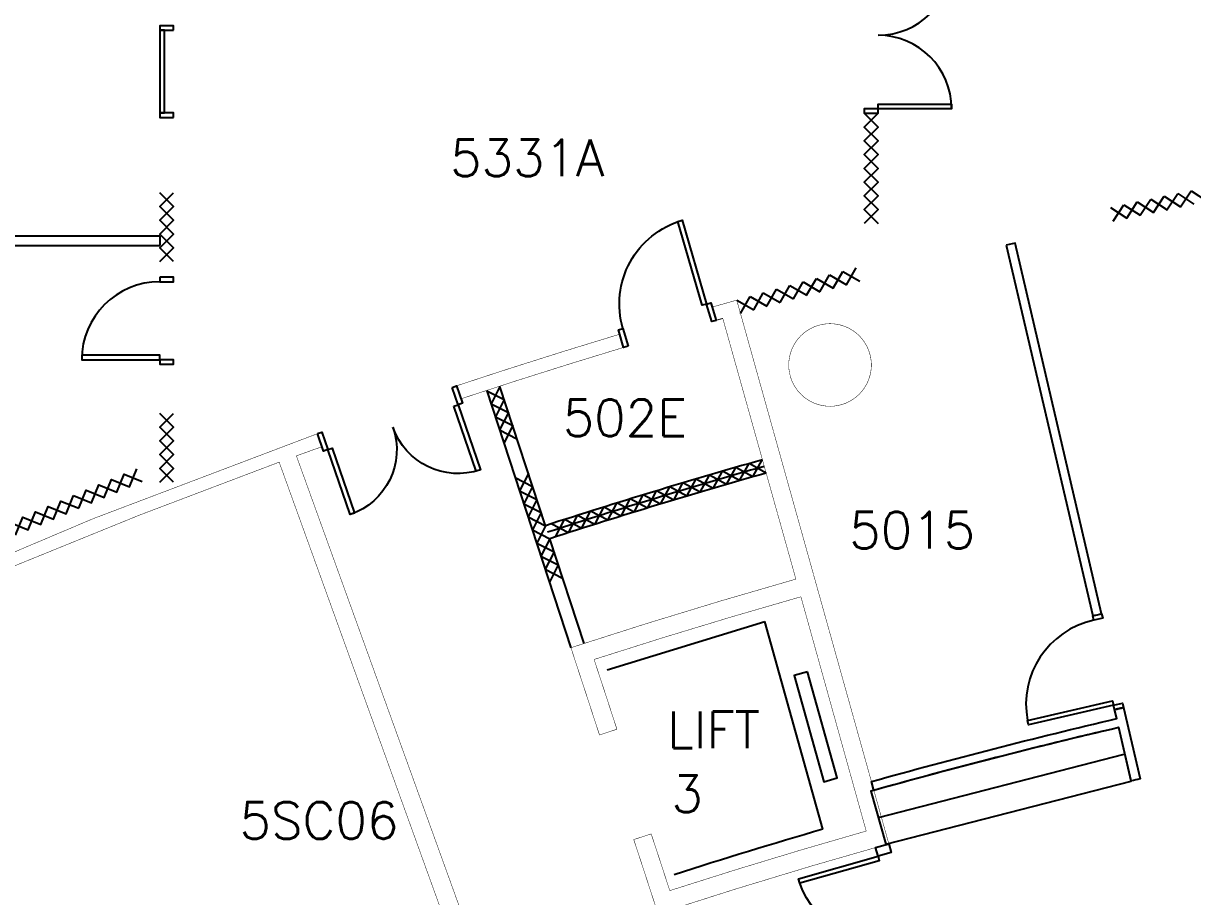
# Model space of a CAD drawing. Extents: x -68523 to 336700, y -113452 to 119396.
# Drawn here: x -26310 to -13574, y -28944 to -19430 of the extents above; entities that cross this region are included whole.
import ezdxf

# ---------------------------------------------------------------- set-up
doc = ezdxf.new("R2010")
doc.units = 0
doc.header["$LTSCALE"] = 1000
doc.header["$MEASUREMENT"] = 0
doc.linetypes.add('DASH', pattern=[0.35, 0.25, -0.1])
doc.layers.get('0').update_dxf_attribs({"linetype": 'CONTINUOUS'})
for name, color, linetype in [('05 - DOOR', 1, 'CONTINUOUS'), ('05 - PARTITION', 14, 'CONTINUOUS'), ('06 - FIXTURE', 8, 'CONTINUOUS'), ('s4144a$0$11', 14, 'CONTINUOUS'), ('s4144a$0$17', 14, 'CONTINUOUS'), ('s4144a$0$22', 7, 'CONTINUOUS'), ('s4144a$0$30', 7, 'CONTINUOUS'), ('s4144a$0$42', 7, 'CONTINUOUS'), ('s4144a$0$6', 7, 'CONTINUOUS'), ('s4144a$0$ROOM-NO', 4, 'CONTINUOUS')]:
    doc.layers.add(name, color=color, linetype=linetype)
doc.styles.add('s4144a$0$STANDARD', font='SIMPLEX')

# ---------------------------------------------------------------- blocks, each defined once
blk = doc.blocks.new('s4144a$0$D1600A')
at = {"layer": 's4144a$0$30', "color": 2, "linetype": 'Continuous'}
blk.add_line((0.8001, 0.2001), (0.8001, 0.277), dxfattribs=at)
for points in [[(0.05, 0.2), (0.1, 0.2), (0.1, 0.95), (0.05, 0.95)], [(1.5, 0.2), (1.55, 0.2001), (1.55, 0.95), (1.5, 0.95)], [(0, 0), (0.05, -0.0001), (0.05, 0.2), (0, 0.2001)], [(1.55, 0), (1.6, 0), (1.6, 0.2), (1.55, 0.2001)]]:
    blk.add_lwpolyline(points, close=True, dxfattribs=at)
for centre, radius, start, end in [((0.05, 0.200001), 0.750102, 0.007669, 90.000031), ((1.550005, 0.200002), 0.750002, 90.000036, 179.992394)]:
    blk.add_arc(centre, radius, start, end, dxfattribs=at)
blk = doc.blocks.new('s4144a$0$D1050A')
at = {"layer": 's4144a$0$30', "color": 14, "linetype": 'Continuous'}
for points in [[(0.05, 0.2), (0.1, 0.2), (0.1, 1.15), (0.05, 1.15)], [(0, 0), (0.05, 0), (0.05, 0.2), (0, 0.2)], [(1, 0), (1.05, 0), (1.05, 0.2), (1, 0.2)]]:
    blk.add_lwpolyline(points, close=True, dxfattribs=at)
blk.add_arc((0.05, 0.2), 0.95, 0, 90, dxfattribs=at)
blk = doc.blocks.new('s4144a$0$DB1600')
at = {"layer": 's4144a$0$30', "color": 5, "linetype": 'Continuous'}
for points in [[(0.1, 0.15), (0.1501, 0.15), (0.15, 1.05), (0.1, 1.05)], [(1.5, 0.15), (1.45, 0.15), (1.45, 0.65), (1.5, 0.65)], [(0, 0), (0.1, 0), (0.1, 0.15), (0, 0.15)], [(1.5, 0), (1.6, 0.0001), (1.6, 0.15), (1.5, 0.15)]]:
    blk.add_lwpolyline(points, close=True, dxfattribs=at)
for centre, radius, start, end in [((0.1, 0.15), 0.900002, 0.000003, 86.820172), ((1.500003, 0.15), 0.500001, 95.739172, 179.999997)]:
    blk.add_arc(centre, radius, start, end, dxfattribs=at)
blk = doc.blocks.new('s4144a$0$H1200')
at = {"layer": 's4144a$0$22', "color": 14, "linetype": 'Continuous'}
for points in [[(0, 0), (0.15, 0.15), (0.3, 0), (0.45, 0.15), (0.6, 0), (0.75, 0.15), (0.9, 0), (1.05, 0.15), (1.2, 0)], [(0, 0.15), (0.15, 0), (0.3, 0.15), (0.45, 0), (0.6, 0.15), (0.75, 0), (0.9, 0.15), (1.05, 0), (1.2, 0.15)]]:
    blk.add_lwpolyline(points, dxfattribs=at)
blk = doc.blocks.new('s4144a$0$H600')
at = {"layer": 's4144a$0$22', "color": 14, "linetype": 'Continuous'}
for points in [[(0, 0), (0.15, 0.15), (0.3, 0), (0.45, 0.15), (0.6, 0)], [(0, 0.15), (0.15, 0), (0.3, 0.15), (0.45, 0), (0.6, 0.15)]]:
    blk.add_lwpolyline(points, dxfattribs=at)
blk = doc.blocks.new('s4144a$0$CHAT15')
at = {"layer": 's4144a$0$22', "color": 14, "linetype": 'Continuous'}
for points in [[(0, 0), (0.15, 0.15), (0.3, 0), (0.45, 0.15), (0.6, 0), (0.75, 0.15)], [(0, 0.15), (0.15, 0), (0.3, 0.15), (0.45, 0), (0.6, 0.15), (0.75, 0)]]:
    blk.add_lwpolyline(points, dxfattribs=at)
blk = doc.blocks.new('*U404')
at = {"color": 1}
for points in [[(50, 100), (50, 1050), (100, 1050), (100, 100), (50, 100)], [(0, 100), (50, 100), (50, 0), (0, 0), (0, 100)], [(1000, 100), (1050, 100), (1050, 0), (1000, 0), (1000, 100)]]:
    blk.add_lwpolyline(points, dxfattribs=at)
blk.add_arc((63, 114), 937, 359.17, 87.7337, dxfattribs=at)

msp = doc.modelspace()

# ---------------------------------------------------------------- linework, layer by layer
at = {"layer": '05 - PARTITION'}
for points in [[(-15604.5, -21845.7), (-14662.2, -25884.7, -0.0003837), (-14564.8, -25862), (-15507.1, -21823)], [(-17045.6, -27787.1), (-17072.6, -27690.8, -0.0107748), (-14401, -27004.6), (-14423.8, -26907.2, -0.00039), (-14326.4, -26884.5), (-14144.9, -27660.9, 0.0003955), (-14242.2, -27683.6), (-14378.2, -27102, 0.0107749)]]:
    msp.add_lwpolyline(points, format="xyb", close=True, dxfattribs=at)
at = {"layer": '06 - FIXTURE', "color": 1}
msp.add_lwpolyline([(-16917, -28374.3), (-14242.1, -27686.5), (-14378.4, -27102, 0.0109084), (-17078.6, -27796.3)], format="xyb", close=True, dxfattribs=at)
at = {"layer": '06 - FIXTURE', "linetype": 'DASH', "ltscale": 500}
msp.add_lwpolyline([(-14322.9, -27397.5), (-16997.8, -28085.3)], dxfattribs=at)
at = {"layer": 's4144a$0$11', "color": 14, "linetype": 'Continuous'}
for p, q in [((-21262.6, -23431.7), (-20345.9, -26232.2)), ((-20623.2, -24902.7), (-21120.2, -23385.1)), ((-20203.3, -26185.8), (-20576.5, -25045.3))]:
    msp.add_line(p, q, dxfattribs=at)
at = {"layer": 's4144a$0$11', "color": 5, "linetype": 'Continuous'}
for points, const_width in [([(-18539.5, -22445.5, 0.001011), (-18806.6, -22521, 0.001011)], 5), ([(-18691.6, -22644.2, 0.000276), (-18764.4, -22664.9, 0.000276)], 10), ([(-19813.5, -22816.1, 0.006802), (-21594.4, -23379.5, 0.006802)], 5), ([(-19770.3, -22959.8, 0.006793), (-21545, -23521.1, 0.006793)], 5), ([(-23106.2, -23900, 0.0286116), (-30336, -26960.7, 0.0286116)], 5), ([(-23057.9, -24042, 0.001081), (-23336.5, -24142.3, 0.001081)], 5), ([(-23524.2, -24210.6, 0.017812), (-28044.3, -26048.3, 0.017812)], 5), ([(-17895.3, -25484.8, 0.009771), (-20345.8, -26232.1, 0.009771)], 5), ([(-17840.7, -25677.2, 0.009005), (-20093.4, -26360.4, 0.009005)], 5), ([(-17129.4, -28229.9, 0.008915), (-19269, -28879, 0.008915)], 5), ([(-16883.1, -28368.2, 0.010508), (-19396.9, -29130.8, 0.010508)], 5)]:
    msp.add_lwpolyline(points, format="xyb", dxfattribs=dict(at, const_width=const_width))
at = {"layer": 's4144a$0$11', "color": 5, "linetype": 'Continuous', "const_width": 5}
for points in [[(-18803.6, -22520), (-18764.2, -22665.4)], [(-18539.5, -22445.5), (-16883.1, -28368.2)], [(-17895.3, -25484.8), (-18691.6, -22644.2)], [(-19811.1, -22815.4), (-19772, -22960.2)], [(-21593.3, -23379.1), (-21545, -23521.1)], [(-23106.2, -23900), (-23057.9, -24042)], [(-17840.7, -25677.2), (-17129.4, -28229.9)], [(-20345.8, -26232.1), (-20034.5, -27182.9), (-19844.6, -27120.7), (-20093.4, -26360.4)], [(-19269, -28879), (-19471.2, -28261.2), (-19661.4, -28323), (-19396.9, -29130.8)]]:
    msp.add_lwpolyline(points, dxfattribs=at)
at = {"layer": 's4144a$0$11', "color": 14, "linetype": 'Continuous', "const_width": 5}
msp.add_lwpolyline([(-23336.5, -24142.3), (-21296.6, -29784.9), (-21484.6, -29852.9), (-23524.2, -24210.6)], dxfattribs=at)
at = {"layer": 's4144a$0$11', "color": 14, "linetype": 'Continuous'}
for radius, start, end in [(66905, 105.838889, 107.953631), (66755, 105.839361, 107.953228)]:
    msp.add_arc((0.1, -88549.9), radius, start, end, dxfattribs=at)
at = {"layer": 's4144a$0$17', "color": 2, "linetype": 'Continuous'}
for p, q in [((-24824.9, -21749.9), (-30799.9, -21749.9)), ((-24824.9, -21749.9), (-24824.9, -21849.9)), ((-30799.9, -21849.9), (-24824.9, -21849.9))]:
    msp.add_line(p, q, dxfattribs=at)
at = {"layer": 's4144a$0$22', "color": 14, "linetype": 'Continuous'}
for p, q in [((-13706.5, -21430), (-13589.4, -21253.2)), ((-13589.5, -21253.2), (-13412.8, -21370.7)), ((-14291.7, -21552.2), (-14176.2, -21374.3)), ((-14176.3, -21374.3), (-13998.5, -21490.3)), ((-14145.5, -21521.2), (-14029.6, -21343.5)), ((-14029.7, -21343.5), (-13852.2, -21459.9)), ((-13999.2, -21490.5), (-13882.9, -21313.1)), ((-13883, -21313.1), (-13705.8, -21429.8)), ((-13852.9, -21460.1), (-13736.2, -21283)), ((-13736.3, -21283), (-13559.3, -21400.1)), ((-14469.3, -21436.8), (-14291, -21552)), ((-14437.8, -21583.5), (-14322.7, -21405.4)), ((-14322.8, -21405.4), (-14144.8, -21521)), ((-17489.6, -22315), (-17382.7, -22131.8)), ((-17382.9, -22131.8), (-17199.9, -22239.1)), ((-17345.1, -22277), (-17237.8, -22094)), ((-18067, -22470.1), (-17961.7, -22286)), ((-17961.9, -22286), (-17777.9, -22391.7)), ((-17922.8, -22430.8), (-17817.1, -22247)), ((-17817.3, -22247), (-17633.5, -22353.1)), ((-17778.5, -22391.9), (-17672.4, -22208.3)), ((-17672.6, -22208.3), (-17489, -22314.8)), ((-17634.1, -22353.3), (-17527.6, -22169.9)), ((-17527.8, -22169.9), (-17344.5, -22276.8)), ((-18499, -22589.8), (-18394.9, -22405)), ((-18395.1, -22405), (-18210.5, -22509.5)), ((-18355.1, -22549.6), (-18250.6, -22365)), ((-18250.8, -22365), (-18066.4, -22469.9)), ((-18211.1, -22509.7), (-18106.2, -22325.3)), ((-18106.4, -22325.3), (-17922.2, -22430.6)), ((-18539.4, -22445.3), (-18354.5, -22549.4)), ((-18364.1, -24370.8), (-18261.3, -24185.3)), ((-18795.8, -24496), (-18694.2, -24309.8)), ((-18508.2, -24412.2), (-18693.8, -24309.4)), ((-18652.4, -24453.6), (-18549.6, -24268)), ((-18364.1, -24370.8), (-18549.6, -24268)), ((-18508.2, -24412.2), (-18405.4, -24226.6)), ((-18219.9, -24329.4), (-18405.4, -24226.6)), ((-19226.7, -24624), (-19126.2, -24437.2)), ((-18939.4, -24537.7), (-19126.2, -24437.2)), ((-19083.1, -24580.8), (-18982.6, -24394)), ((-18795.8, -24496), (-18982, -24394.3)), ((-18939.7, -24538.2), (-18838.1, -24352)), ((-18651.9, -24453.7), (-18838.1, -24352)), ((-19656.8, -24754.9), (-19557.4, -24567.5)), ((-19370, -24666.8), (-19557.4, -24567.5)), ((-19513.4, -24710.9), (-19414.1, -24523.4)), ((-19226.7, -24624), (-19413.6, -24523.5)), ((-19370.4, -24667.1), (-19269.9, -24480.3)), ((-19083.1, -24580.8), (-19269.9, -24480.3)), ((-20086, -24888.7), (-19987.8, -24700.6)), ((-19799.7, -24798.8), (-19987.8, -24700.6)), ((-19942.9, -24843.7), (-19844.7, -24655.7)), ((-19656.8, -24754.9), (-19844.2, -24655.5)), ((-19800.2, -24798.9), (-19700.8, -24611.5)), ((-19513.4, -24710.9), (-19700.8, -24611.5)), ((-20371.4, -24979.5), (-20274.4, -24790.9)), ((-20086, -24888.7), (-20274, -24790.5)), ((-20229.1, -24933.6), (-20130.9, -24745.5)), ((-19942.9, -24843.7), (-20130.9, -24745.5)), ((-20371.4, -24979.5), (-20560, -24882.5)), ((-20514.2, -25025.3), (-20417.2, -24836.7)), ((-20228.6, -24933.7), (-20417.2, -24836.7))]:
    msp.add_line(p, q, dxfattribs=at)
msp.add_arc((0.1, -88549.9), 66830, 105.839361, 107.953228, dxfattribs=at)
at = {"layer": 's4144a$0$30', "color": 14, "linetype": 'Continuous'}
for points in [[(-24674.9, -19504.9), (-24674.9, -19454.9), (-24824.9, -19454.9), (-24824.9, -19504.9)], [(-24774.9, -19504.9), (-24824.9, -19504.9), (-24824.9, -20404.9), (-24774.9, -20404.9)], [(-24674.9, -20454.9), (-24674.9, -20404.9), (-24824.9, -20404.9), (-24824.9, -20454.9)], [(-24824.9, -22194.5), (-24824.9, -22244.5), (-24674.9, -22244.5), (-24674.9, -22194.5)], [(-24824.9, -23094.5), (-24824.9, -23044.5), (-25674.9, -23044.5), (-25674.9, -23094.5)], [(-24824.9, -23094.5), (-24824.9, -23144.5), (-24674.9, -23144.5), (-24674.9, -23094.5)]]:
    msp.add_lwpolyline(points, close=True, dxfattribs=at)
at = {"layer": 's4144a$0$30', "color": 3, "linetype": 'Continuous'}
for points in [[(-16999.9, -20409.4), (-16999.9, -20359.4), (-17149.9, -20359.4), (-17149.9, -20409.4)], [(-16999.9, -20359.4), (-16999.9, -20309.4), (-16199.9, -20309.4), (-16199.9, -20359.4)]]:
    msp.add_lwpolyline(points, close=True, dxfattribs=at)
for centre, start, end in [((-16999.9, -18759.4), 270, 0), ((-16999.9, -20359.4), 0, 90)]:
    msp.add_arc(centre, 800, start, end, dxfattribs=at)
at = {"layer": 's4144a$0$30', "color": 14, "linetype": 'Continuous'}
msp.add_arc((-24824.9, -23094.5), 850, 90, 180, dxfattribs=at)
at = {"layer": 's4144a$0$42', "color": 5, "linetype": 'Continuous'}
for p in [(-19951.7, -26471.8), (-17602.2, -28209.9)]:
    msp.add_line(p, (-18235.2, -25946.7), dxfattribs=at)
msp.add_lwpolyline([(-17769.9, -26496), (-17914.4, -26536.4), (-17591.3, -27692), (-17447, -27651.7)], close=True, dxfattribs=at)
msp.add_arc((0.1, -88549.9), 62855, 106.262617, 107.805753, dxfattribs=at)
at = {"layer": 's4144a$0$6', "color": 5, "linetype": 'Continuous', "const_width": 5}
msp.add_lwpolyline([(-17073.2, -23151.8, 1), (-17973.2, -23151.8, 1)], format="xyb", close=True, dxfattribs=at)

# ---------------------------------------------------------------- block references
at = {"zscale": 1000}
for name, p, xscale, yscale, rotation in [('s4144a$0$H1200', (-17149.9, -20409.4), 999.998, 999.998, 270), ('s4144a$0$CHAT15', (-24674.9, -22024.9), 999.9979999999999, 999.9979999999999, 90), ('s4144a$0$D1050A', (-18764.2, -22665.4), 999.9949999999999, -999.9950000000001, 196.2748679999999), ('s4144a$0$D1600A', (-23106.2, -23900), 999.997, -999.9969999999998, 18.999992), ('s4144a$0$H600', (-21262.6, -23431.7), 999.9970000000002, 999.9970000000002, 288.124968), ('s4144a$0$CHAT15', (-24674.9, -24428.8), 999.9979999999999, 999.9979999999999, 90), ('s4144a$0$CHAT15', (-25706.4, -24713.6), 999.9979999999999, 999.9979999999999, 23.018064), ('s4144a$0$H1200', (-20952.4, -24379.1), 999.9970000000002, 999.9970000000002, 288.124968), ('s4144a$0$CHAT15', (-26396.7, -25006.9), 999.9979999999999, 999.9979999999999, 23.018064), ('s4144a$0$DB1600', (-16883.1, -28368.2), 999.997, -999.9969999999998, 285.7649020000001)]:
    msp.add_blockref(name, p, dxfattribs=dict(at, xscale=xscale, yscale=yscale, rotation=rotation))
at = {"layer": '05 - DOOR', "rotation": 103.1252854392453}
msp.add_blockref('*U404', (-14326.4, -26884.5), dxfattribs=at)

# ---------------------------------------------------------------- texts
at = {"layer": 's4144a$0$ROOM-NO', "style": 's4144a$0$STANDARD'}
for s, p in [('5331A', (-21661.7, -21096.3)), ('502E', (-20435.4, -23926.6)), ('5015', (-17314.4, -25150.8)), ('LIFT ', (-19298.6, -27328)), ('3', (-19251.5, -28024.4)), ('5SC06', (-23956.2, -28314.5))]:
    msp.add_text(s, height=400, dxfattribs=at).set_placement(p)

doc.saveas('drawing.dxf')
